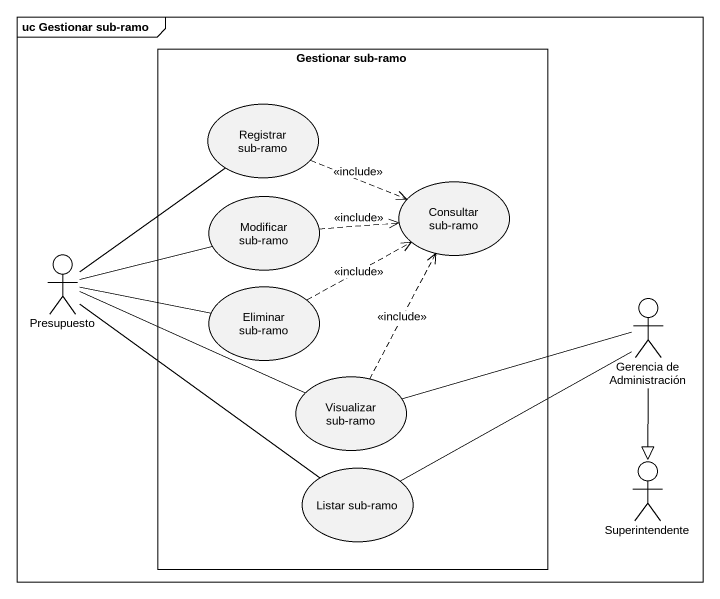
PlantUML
@startuml
mainframe uc Gestionar sub-ramo
rectangle "Gestionar sub-ramo" as Gestionar_sub_ramo {
  usecase "Registrar sub-ramo" as Registrar_sub_ramo
  usecase "Consultar sub-ramo" as Consultar_sub_ramo
  usecase "Modificar sub-ramo" as Modificar_sub_ramo
  usecase "Eliminar sub-ramo" as Eliminar_sub_ramo
  usecase "Visualizar sub-ramo" as Visualizar_sub_ramo
  usecase "Listar sub-ramo" as Listar_sub_ramo
}
actor Presupuesto
actor "Gerencia de Administración" as Gerencia_de_Administración
actor Superintendente
Registrar_sub_ramo .right.> Consultar_sub_ramo : <<include>>
Modificar_sub_ramo .right.> Consultar_sub_ramo : <<include>>
Presupuesto -up- Registrar_sub_ramo
Presupuesto -right- Modificar_sub_ramo
Presupuesto -right- Eliminar_sub_ramo
Presupuesto -right- Visualizar_sub_ramo
Presupuesto -- Listar_sub_ramo
Eliminar_sub_ramo .right.> Consultar_sub_ramo : <<include>>
Gerencia_de_Administración -left- Visualizar_sub_ramo
Gerencia_de_Administración -left- Listar_sub_ramo
Gerencia_de_Administración --|> Superintendente
Visualizar_sub_ramo .up.> Consultar_sub_ramo : <<include>>
@enduml
